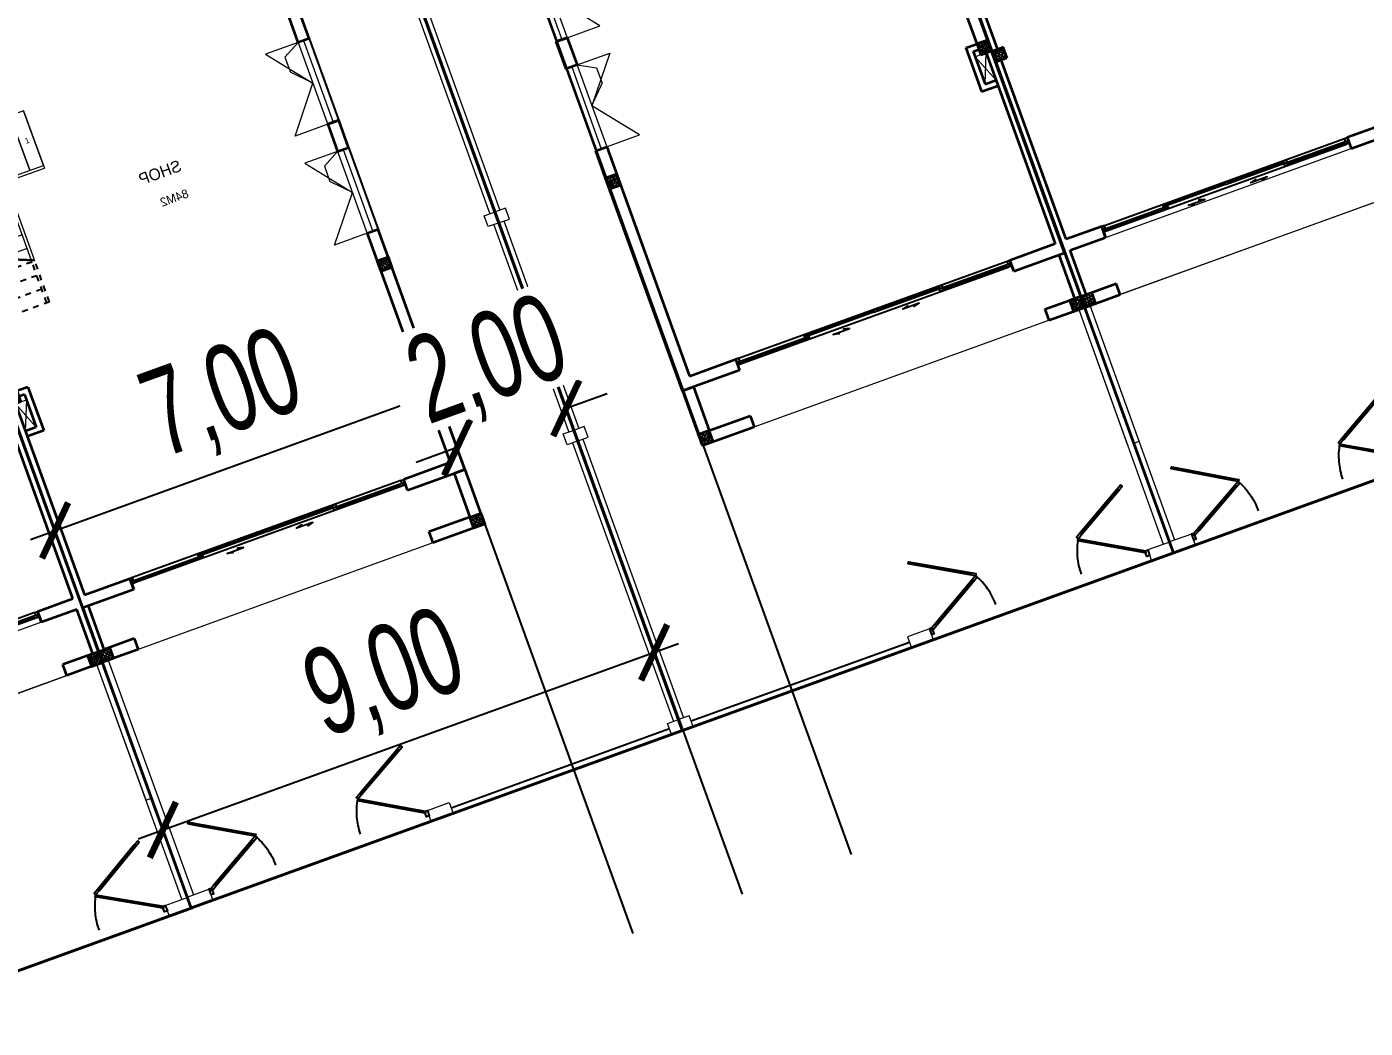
# Model space of a CAD drawing. Header units: metres. Extents: x 568336 to 569219, y 2065964 to 2066430.
# Drawn here: x 568589.62 to 568612.68, y 2066333.66 to 2066350.92 of the extents above; entities that cross this region are included whole.
import ezdxf

# ---------------------------------------------------------------- set-up
doc = ezdxf.new("R2010")
doc.units = ezdxf.units.M
for name, pattern in [('DASHDOT2', [0.5, 0.25, -0.125, 0, -0.125]), ('HIDDEN', [0.375, 0.25, -0.125]), ('HIDDEN2', [0.1875, 0.125, -0.0625])]:
    doc.linetypes.add(name, pattern=pattern)
doc.layers.get('0').update_dxf_attribs({"linetype": 'CONTINUOUS'})
doc.layers.get('DEFPOINTS').update_dxf_attribs({"linetype": 'CONTINUOUS'})
for name, color, linetype, lineweight in [('-DOOR', 137, 'CONTINUOUS', 9), ('-HATCH', 8, 'CONTINUOUS', 5), ('-HIDE', 3, 'HIDDEN', 13), ('-LINE1', 7, 'CONTINUOUS', 18), ('-LINE2', 252, 'CONTINUOUS', 9), ('-STEEL1', 1, 'CONTINUOUS', 35), ('-TEXT', 7, 'CONTINUOUS', 15), ('-WALL', 4, 'CONTINUOUS', 35), ('EC-Thiet bi', 8, 'CONTINUOUS', 25), ('TEXT25', 2, 'CONTINUOUS', 13)]:
    doc.layers.add(name, color=color, linetype=linetype, lineweight=lineweight)
for name, color, linetype in [('1-NETMANH', 8, 'CONTINUOUS'), ('LoLK', 6, 'CONTINUOUS'), ('TIMDUONG', 1, 'CONTINUOUS')]:
    doc.layers.add(name, color=color, linetype=linetype)
doc.styles.add('KTHUOC', font='', dxfattribs={"width": 0.8})
doc.styles.add('SVN_AVO_thuong', font='')
doc.styles.add('T1', font='', dxfattribs={"height": 200})
doc.styles.add('vnavanth', font='', dxfattribs={"width": 0.8})
doc.styles.get('KTHUOC').set_extended_font_data('.VnArial NarrowH')
doc.styles.get('SVN_AVO_thuong').set_extended_font_data('SVN-Avo')
doc.styles.get('T1').set_extended_font_data('VNgeometric Light')
doc.styles.get('vnavanth').set_extended_font_data('.VnAvantH')
doc.dimstyles.new('tien', dxfattribs={"dimscale": 0, "dimtxt": 1.5, "dimasz": 0.75, "dimexe": 0.45, "dimexo": 0, "dimgap": 0.25, "dimtad": 1, "dimzin": 1, "dimtxsty": 'KTHUOC', "dimblk1": 'ARCHTICK', "dimblk2": 'ARCHTICK', "dimsah": 1, "dimcen": 1, "dimdle": 0.45, "dimclrd": 37, "dimclre": 37, "dimclrt": 7, "dimaunit": 1, "dimadec": 0, "dimazin": 0, "dimtfac": 1, "dimtix": 1, "dimtofl": 0, "dimtmove": 2, "dimatfit": 3, "dimldrblk": 'ARCHTICK', "dimfxl": 1, "dimtfill": 1, "dimtolj": 1, "dimtzin": 1, "dimarcsym": 0})

# ---------------------------------------------------------------- blocks, each defined once
blk = doc.blocks.new('A$Cf949713d')
at = {"layer": '-LINE1'}
for p, q in [((1754, 3250), (4, 3250)), ((1004, 2250), (427, 3250)), ((1004, 3250), (1004, 2250)), ((1254, 2250), (1254, 3250)), ((1254, 3250), (1254, 2250)), ((1504, 2250), (1504, 3250)), ((1504, 3250), (1504, 2250)), ((1754, 2250), (1754, 3250)), ((1754, 3250), (1754, 2200)), ((1004, 2250), (4, 2827)), ((1004, 780), (1004, 2250)), ((1004, 2250), (1754, 2250)), ((1054, 2200), (1054, 759)), ((1054, 2200), (1754, 2200))]:
    blk.add_line(p, q, dxfattribs=at)
at = {"layer": '-LINE1', "lineweight": 18}
for p, q in [((4, 3250), (4, 1250)), ((1004, 2250), (4, 2250)), ((1004, 2000), (4, 2000)), ((1004, 1750), (4, 1750)), ((1004, 1500), (4, 1500)), ((1004, 1250), (4, 1250)), ((1004, 1000), (439, 1000))]:
    blk.add_line(p, q, dxfattribs=at)
at = {"layer": '-WALL'}
for p, q in [((426, 1032), (0, 1235)), ((505, 1160), (503, 839)), ((570, 962), (505, 1160)), ((503, 839), (426, 1032)), ((1054, 759), (570, 962))]:
    blk.add_line(p, q, dxfattribs=at)
at = {"layer": '1-NETMANH', "linetype": 'DASHDOT2'}
for p, q in [((4, 1233), (4, 0)), ((439, 1000), (4, 1000)), ((1004, 750), (4, 750)), ((1004, 0), (1004, 780)), ((1054, 0), (1054, 759)), ((1004, 500), (4, 500)), ((1004, 250), (4, 250)), ((1054, 0), (4, 0))]:
    blk.add_line(p, q, dxfattribs=at)
blk.add_lwpolyline([(1331, 2750), (496, 2750), (502, 1250), (502, 1250), (1004, 1500), (1004, 1500)], dxfattribs=at)
at = {"layer": '-TEXT', "color": 2, "style": 'vnavanth'}
for s, p in [('2', (1351, 2698)), ('1', (1600, 2698))]:
    blk.add_text(s, height=100, dxfattribs=at).set_placement(p)
blk = doc.blocks.new('*U43')
at = {"color": 8, "ltscale": 100}
for p, q in [((50, 100), (4969, 100)), ((50, 0), (4969, 0))]:
    blk.add_line(p, q, dxfattribs=at)
at = {"ltscale": 100}
for p, q in [((105, 45), (1245, 45)), ((1245, 10), (105, 10)), ((1315, 90), (2440, 90)), ((2440, 55), (1315, 55)), ((3704, 90), (2580, 90)), ((2580, 55), (3704, 55)), ((4914, 45), (3774, 45)), ((3774, 10), (4914, 10))]:
    blk.add_line(p, q, dxfattribs=at)
for points in [[(50, 100), (0, 100), (0, 0), (50, 0), (50, 10), (35, 10), (35, 45), (50, 45)], [(5019, 0), (4969, 0), (4969, 10), (4984, 10), (4984, 45), (4969, 45), (4969, 100), (5019, 100)]]:
    blk.add_lwpolyline(points, close=True)
for points in [[(105, 32), (95, 32), (95, 22), (105, 22), (105, 10), (35, 10), (35, 45), (105, 45)], [(1245, 90), (1315, 90), (1315, 77), (1305, 77), (1305, 67), (1315, 67), (1315, 55), (1245, 55)], [(1315, 10), (1245, 10), (1245, 22), (1255, 22), (1255, 32), (1245, 32), (1245, 45), (1315, 45)], [(2440, 67), (2450, 67), (2450, 77), (2440, 77), (2440, 90), (2510, 90), (2510, 55), (2440, 55)], [(2580, 67), (2570, 67), (2570, 77), (2580, 77), (2580, 90), (2510, 90), (2510, 55), (2580, 55)], [(3774, 90), (3704, 90), (3704, 77), (3714, 77), (3714, 67), (3704, 67), (3704, 55), (3774, 55)], [(3704, 10), (3774, 10), (3774, 22), (3764, 22), (3764, 32), (3774, 32), (3774, 45), (3704, 45)], [(4914, 32), (4924, 32), (4924, 22), (4914, 22), (4914, 10), (4984, 10), (4984, 45), (4914, 45)]]:
    blk.add_lwpolyline(points, close=True, dxfattribs=at)
at = {"color": 8, "ltscale": 100}
for points in [[(1255, 32), (1255, 22), (95, 22), (95, 32)], [(1305, 67), (1305, 77), (2450, 77), (2450, 67)], [(3714, 67), (3714, 77), (2570, 77), (2570, 67)], [(3764, 32), (3764, 22), (4924, 22), (4924, 32)]]:
    blk.add_lwpolyline(points, close=True, dxfattribs=at)
for points in [[(1822, -65), (1822, -90), (1722, -65), (2022, -65), (1922, -40), (1922, -65)], [(3197, -65), (3197, -90), (3297, -65), (2997, -65), (3097, -40), (3097, -65)]]:
    blk.add_lwpolyline(points)
blk = doc.blocks.new('18x35')
at = {"layer": '-HATCH'}
h = blk.add_hatch(dxfattribs=at)
h.set_pattern_fill('CHAU-01', color=256, scale=10, pattern_type=2)
h.set_pattern_definition([(50, (0, 0), (71.726018, -6.275213), [7.5, -82.5]), (355, (0, 0), (-13.875133, 75.219213), [6, -66]), (100.4514, (5.98, -0.52), (57.85094, 68.943954), [6.37402, -70.11421]), (46.1842, (0, 20), (106.724105, -16.5519), [11.25, -123.75]), (96.6356, (8.89, 18.62), (93.46627, 97.41179), [9.56103, -105.1713]), (351.1842, (0, 20), (93.4662, 97.41186), [9, -99]), (21, (10, 15), (59.690705, -40.26189), [7.5, -82.5]), (326, (10, 15), (24.331533, 72.515005), [6, -66]), (71.4514, (14.974, 11.645), (84.022263, 32.25305), [6.37402, -70.11421]), (37.5, (0, 0), (1.2159855, 33.2893854), [0, -65.2, 0, -67, 0, -66.25]), (7.5, (0, 0), (26.306954, 39.441171), [0, -38.2, 0, -63.7, 0, -25.25]), (327.5, (-22.3, 0), (53.3822436, -2.255487), [0, -25, 0, -78, 0, -103.5]), (317.5, (-32.3, 0), (58.318617, 10.010498), [0, -32.5, 0, -51.8, 0, -73.5]), (45, (0, 0), (-30.052038, 30.052038), []), (45, (0, 12.25), (-30.052038, 30.052038), [])])
h.paths.add_polyline_path([(96508, 47993), (96508, 47793), (96708, 47793), (96708, 47993)])
at = {"layer": '-STEEL1'}
blk.add_lwpolyline([(96508, 47793), (96708, 47793), (96708, 47993), (96508, 47993)], close=True, dxfattribs=at)
blk = doc.blocks.new('M3-T1.3')
at = {"layer": '-DOOR'}
for p, q in [((568598.333, 2066352.105), (568598.844, 2066350.694)), ((568599.014, 2066350.224), (568599.524, 2066348.813)), ((568602.16, 2066344.025), (568607.238, 2066345.861))]:
    blk.add_line(p, q, dxfattribs=at)
blk.add_lwpolyline([(568598.427, 2066352.139), (568599.618, 2066348.847), (568599.43, 2066348.779), (568598.239, 2066352.071)], dxfattribs=at)
at = {"layer": '-HIDE', "ltscale": 10}
for p, q in [((568605.968, 2066350.4), (568606.327, 2066349.997)), ((568606.139, 2066349.929), (568606.157, 2066350.468))]:
    blk.add_line(p, q, dxfattribs=at)
at = {"layer": '-LINE1'}
for p, q in [((568596.486, 2066351.331), (568597.779, 2066347.757)), ((568606.063, 2066350.434), (568605.968, 2066350.4)), ((568597.847, 2066347.569), (568599.139, 2066343.996)), ((568607.509, 2066347.023), (568607.415, 2066346.989)), ((568608.661, 2066343.86), (568607.509, 2066347.023)), ((568608.758, 2066343.569), (568607.509, 2066347.023)), ((568607.754, 2066346.048), (568609.212, 2066342.002)), ((568607.754, 2066346.048), (568608.596, 2066343.71)), ((568599.207, 2066343.808), (568600.943, 2066339.008)), ((568608.943, 2066341.905), (568608.977, 2066341.811)), ((568605.182, 2066340.541), (568605.216, 2066340.447))]:
    blk.add_line(p, q, dxfattribs=at)
for points in [[(568597.753, 2066347.535), (568597.941, 2066347.603), (568597.873, 2066347.791), (568597.685, 2066347.723)], [(568599.113, 2066343.774), (568599.301, 2066343.842), (568599.233, 2066344.03), (568599.045, 2066343.962)], [(568608.943, 2066341.905), (568609.011, 2066341.717), (568609.387, 2066341.853), (568609.319, 2066342.041)], [(568604.806, 2066340.405), (568604.874, 2066340.217), (568605.251, 2066340.353), (568605.182, 2066340.541)], [(568600.924, 2066338.789), (568601.113, 2066338.857), (568601.045, 2066339.045), (568600.856, 2066338.977)]]:
    blk.add_lwpolyline(points, close=True, dxfattribs=at)
at = {"layer": '-LINE2', "linetype": 'HIDDEN2', "ltscale": 10}
for p, q in [((568598.427, 2066352.139), (568598.991, 2066352.343)), ((568598.427, 2066352.139), (568598.764, 2066352.09)), ((568598.991, 2066352.343), (568598.682, 2066351.434)), ((568598.764, 2066352.09), (568598.859, 2066351.828)), ((568598.682, 2066351.434), (568598.859, 2066351.828)), ((568599.501, 2066350.932), (568598.682, 2066351.434)), ((568598.937, 2066350.728), (568599.501, 2066350.932)), ((568599.107, 2066350.258), (568599.671, 2066350.462)), ((568599.671, 2066350.462), (568599.362, 2066349.553)), ((568599.107, 2066350.258), (568599.444, 2066350.209)), ((568599.444, 2066350.209), (568599.539, 2066349.947)), ((568599.362, 2066349.553), (568599.539, 2066349.947)), ((568600.182, 2066349.052), (568599.362, 2066349.553)), ((568599.617, 2066348.848), (568600.182, 2066349.052))]:
    blk.add_line(p, q, dxfattribs=at)
at = {"layer": '-WALL'}
for p, q in [((568607.509, 2066347.023), (568604.652, 2066354.922)), ((568604.464, 2066354.854), (568605.995, 2066350.622)), ((568598.239, 2066352.071), (568598.001, 2066352.729)), ((568598.427, 2066352.139), (568598.189, 2066352.797)), ((568598.239, 2066352.071), (568598.427, 2066352.139)), ((568605.807, 2066350.553), (568606.089, 2066350.655)), ((568605.807, 2066350.553), (568606.078, 2066349.801)), ((568605.935, 2066350.493), (568606.029, 2066350.527)), ((568605.935, 2066350.493), (568606.138, 2066349.929)), ((568606.157, 2066350.468), (568607.347, 2066347.177)), ((568606.078, 2066349.801), (568606.36, 2066349.903)), ((568606.138, 2066349.929), (568606.326, 2066349.997)), ((568599.43, 2066348.779), (568599.618, 2066348.847)), ((568599.6, 2066348.309), (568599.43, 2066348.78)), ((568599.618, 2066348.847), (568601.047, 2066344.898)), ((568599.788, 2066348.377), (568599.6, 2066348.309)), ((568600.927, 2066344.642), (568599.6, 2066348.309)), ((568607.347, 2066347.177), (568606.566, 2066346.894)), ((568606.634, 2066346.706), (568606.566, 2066346.894)), ((568606.566, 2066346.894), (568606.634, 2066346.706)), ((568606.634, 2066346.706), (568607.509, 2066347.023)), ((568607.414, 2066346.988), (568607.509, 2066347.023)), ((568607.686, 2066346.236), (568607.414, 2066346.988)), ((568607.509, 2066347.023), (568607.85, 2066346.083)), ((568607.17, 2066346.05), (568607.686, 2066346.236)), ((568607.17, 2066346.05), (568607.238, 2066345.861)), ((568607.238, 2066345.861), (568607.85, 2066346.083)), ((568601.914, 2066344.999), (568600.927, 2066344.642)), ((568601.047, 2066344.898), (568601.846, 2066345.187)), ((568601.914, 2066344.999), (568601.846, 2066345.187)), ((568600.927, 2066344.642), (568601.115, 2066344.71)), ((568600.927, 2066344.642), (568601.267, 2066343.702)), ((568601.115, 2066344.71), (568601.387, 2066343.958)), ((568601.387, 2066343.958), (568602.092, 2066344.213)), ((568602.092, 2066344.213), (568602.16, 2066344.025)), ((568601.267, 2066343.702), (568602.16, 2066344.025))]:
    blk.add_line(p, q, dxfattribs=at)
at = {"layer": '-WALL', "color": 250}
for p, q in [((568598.938, 2066350.728), (568598.749, 2066350.66)), ((568599.108, 2066350.258), (568598.92, 2066350.19))]:
    blk.add_line(p, q, dxfattribs=at)
at = {"layer": '-WALL'}
blk.add_lwpolyline([(568598.749, 2066350.66), (568598.938, 2066350.728), (568599.108, 2066350.258), (568598.92, 2066350.19)], close=True, dxfattribs=at)
at = {"ltscale": 100}
for p, q in [((568608.412, 2066342.947), (568607.781, 2066342.197)), ((568607.808, 2066342.174), (568608.438, 2066342.924)), ((568608.801, 2066341.874), (568607.836, 2066342.046)), ((568607.842, 2066342.08), (568608.807, 2066341.909)), ((568605.878, 2066341.477), (568604.913, 2066341.646)), ((568604.919, 2066341.68), (568605.884, 2066341.512)), ((568605.913, 2066341.384), (568605.284, 2066340.632)), ((568605.311, 2066340.609), (568605.94, 2066341.361))]:
    blk.add_line(p, q, dxfattribs=at)
blk.add_line((568601.077, 2066338.954), (568604.84, 2066340.311))
at = {"color": 8, "ltscale": 100}
for points in [[(568607.784, 2066342.181), (568607.792, 2066342.174), (568608.435, 2066342.94), (568608.428, 2066342.946)], [(568607.828, 2066342.06), (568607.83, 2066342.07), (568608.814, 2066341.895), (568608.813, 2066341.885)], [(568605.892, 2066341.498), (568605.89, 2066341.488), (568604.905, 2066341.66), (568604.907, 2066341.67)], [(568605.936, 2066341.377), (568605.929, 2066341.383), (568605.287, 2066340.616), (568605.295, 2066340.61)]]:
    blk.add_lwpolyline(points, close=True, dxfattribs=at)
at = {"ltscale": 100}
for points in [[(568608.421, 2066342.939), (568608.428, 2066342.946), (568608.435, 2066342.94), (568608.429, 2066342.932), (568608.438, 2066342.924), (568608.503, 2066343.001), (568608.476, 2066343.023), (568608.412, 2066342.947)], [(568607.743, 2066342.098), (568607.808, 2066342.174), (568607.798, 2066342.182), (568607.792, 2066342.174), (568607.784, 2066342.181), (568607.79, 2066342.189), (568607.781, 2066342.197), (568607.716, 2066342.12)], [(568607.743, 2066342.098), (568607.842, 2066342.08), (568607.84, 2066342.068), (568607.83, 2066342.07), (568607.828, 2066342.06), (568607.838, 2066342.058), (568607.836, 2066342.046), (568607.737, 2066342.063)], [(568608.803, 2066341.887), (568608.813, 2066341.885), (568608.814, 2066341.895), (568608.804, 2066341.896), (568608.807, 2066341.909), (568608.905, 2066341.891), (568608.899, 2066341.857), (568608.801, 2066341.874)], [(568608.908, 2066341.855), (568608.917, 2066341.858), (568608.905, 2066341.891), (568608.943, 2066341.905), (568608.977, 2066341.811), (568608.93, 2066341.794)], [(568604.917, 2066341.668), (568604.907, 2066341.67), (568604.905, 2066341.66), (568604.915, 2066341.658), (568604.913, 2066341.646), (568604.814, 2066341.663), (568604.82, 2066341.698), (568604.919, 2066341.68)], [(568605.977, 2066341.46), (568605.878, 2066341.477), (568605.88, 2066341.49), (568605.89, 2066341.488), (568605.892, 2066341.498), (568605.882, 2066341.5), (568605.884, 2066341.512), (568605.983, 2066341.495)], [(568605.977, 2066341.46), (568605.913, 2066341.384), (568605.922, 2066341.376), (568605.929, 2066341.383), (568605.936, 2066341.377), (568605.93, 2066341.369), (568605.94, 2066341.361), (568606.004, 2066341.438)], [(568605.301, 2066340.617), (568605.295, 2066340.61), (568605.287, 2066340.616), (568605.294, 2066340.624), (568605.284, 2066340.632), (568605.22, 2066340.555), (568605.247, 2066340.533), (568605.311, 2066340.609)], [(568605.241, 2066340.526), (568605.232, 2066340.522), (568605.22, 2066340.555), (568605.182, 2066340.541), (568605.217, 2066340.447), (568605.264, 2066340.465)]]:
    blk.add_lwpolyline(points, close=True, dxfattribs=at)
at = {"color": 8, "linetype": 'HIDDEN', "ltscale": 10}
for centre, start, end in [((568608.905, 2066341.891), 169.9332, 199.9332), ((568605.22, 2066340.555), 20.1015, 50.1015)]:
    blk.add_arc(centre, 1.18, start, end, dxfattribs=at)
blk.add_arc((568605.592, 2066341), 0.58, 230.1015, 233.5611)
at = {"layer": 'TIMDUONG', "color": 1, "linetype": 'HIDDEN', "ltscale": 10, "const_width": 0.05}
blk.add_lwpolyline([(568593.605, 2066359.005), (568602.067, 2066362.069), (568609.387, 2066341.853), (568600.924, 2066338.789)], close=True, dxfattribs=at)
at = {"layer": '-STEEL1', "xscale": 0.001, "yscale": 0.001, "zscale": 0.001, "rotation": 19.86583686017399}
for p in [(568531.539, 2066272.69), (568525.144, 2066270.377), (568533.138, 2066268.27), (568526.743, 2066265.957)]:
    blk.add_blockref('18x35', p, dxfattribs=at)
at = {"layer": '-WALL', "color": 1, "xscale": -0.0009999999999999998, "yscale": 0.001, "zscale": 0.001, "rotation": 19.88448631198808}
blk.add_blockref('A$Cf949713d', (568605.573, 2066351.799), dxfattribs=at)
at = {"layer": 'EC-Thiet bi', "xscale": 0.001, "yscale": 0.001, "zscale": 0.001, "rotation": 19.88448631198805}
blk.add_blockref('*U43', (568601.88, 2066345.093), dxfattribs=at)
at = {"layer": 'TEXT25'}
for s, height, style, p in [('SHOP', 0.2, 'SVN_AVO_thuong', (568601.37, 2066351.716)), ('84M2', 0.15, 'T1', (568601.571, 2066351.289))]:
    blk.add_text(s, height=height, rotation=19.8845, dxfattribs=dict(at, style=style)).set_placement(p)
blk = doc.blocks.new('*U128')
at = {"color": 8, "ltscale": 100}
for p, q in [((50, 100), (4450, 100)), ((50, 0), (4450, 0))]:
    blk.add_line(p, q, dxfattribs=at)
at = {"ltscale": 100}
for p, q in [((105, 45), (1115, 45)), ((1115, 10), (105, 10)), ((1185, 90), (2180, 90)), ((2180, 55), (1185, 55)), ((3315, 90), (2320, 90)), ((2320, 55), (3315, 55)), ((4395, 45), (3385, 45)), ((3385, 10), (4395, 10))]:
    blk.add_line(p, q, dxfattribs=at)
for points in [[(50, 100), (0, 100), (0, 0), (50, 0), (50, 10), (35, 10), (35, 45), (50, 45)], [(4500, 0), (4450, 0), (4450, 10), (4465, 10), (4465, 45), (4450, 45), (4450, 100), (4500, 100)]]:
    blk.add_lwpolyline(points, close=True)
for points in [[(105, 32), (95, 32), (95, 22), (105, 22), (105, 10), (35, 10), (35, 45), (105, 45)], [(1115, 90), (1185, 90), (1185, 77), (1175, 77), (1175, 67), (1185, 67), (1185, 55), (1115, 55)], [(1185, 10), (1115, 10), (1115, 22), (1125, 22), (1125, 32), (1115, 32), (1115, 45), (1185, 45)], [(2180, 67), (2190, 67), (2190, 77), (2180, 77), (2180, 90), (2250, 90), (2250, 55), (2180, 55)], [(2320, 67), (2310, 67), (2310, 77), (2320, 77), (2320, 90), (2250, 90), (2250, 55), (2320, 55)], [(3385, 90), (3315, 90), (3315, 77), (3325, 77), (3325, 67), (3315, 67), (3315, 55), (3385, 55)], [(3315, 10), (3385, 10), (3385, 22), (3375, 22), (3375, 32), (3385, 32), (3385, 45), (3315, 45)], [(4395, 32), (4405, 32), (4405, 22), (4395, 22), (4395, 10), (4465, 10), (4465, 45), (4395, 45)]]:
    blk.add_lwpolyline(points, close=True, dxfattribs=at)
at = {"color": 8, "ltscale": 100}
for points in [[(1125, 32), (1125, 22), (95, 22), (95, 32)], [(1175, 67), (1175, 77), (2190, 77), (2190, 67)], [(3325, 67), (3325, 77), (2310, 77), (2310, 67)], [(3375, 32), (3375, 22), (4405, 22), (4405, 32)]]:
    blk.add_lwpolyline(points, close=True, dxfattribs=at)
for points in [[(1628, -65), (1628, -90), (1528, -65), (1828, -65), (1728, -40), (1728, -65)], [(2872, -65), (2872, -90), (2972, -65), (2672, -65), (2772, -40), (2772, -65)]]:
    blk.add_lwpolyline(points)
blk = doc.blocks.new('M2-T1.4')
at = {"layer": '-DOOR'}
for p, q in [((568589.839, 2066340.75), (568585.608, 2066339.22)), ((568585.292, 2066337.923), (568590.311, 2066339.738))]:
    blk.add_line(p, q, dxfattribs=at)
for points in [[(568585.821, 2066354.066), (568578.298, 2066351.345), (568582.746, 2066339.046), (568585.249, 2066337.908), (568590.922, 2066339.96), (568585.822, 2066354.066)], [(568585.574, 2066339.314), (568589.805, 2066340.844), (568589.873, 2066340.656), (568585.642, 2066339.126)]]:
    blk.add_lwpolyline(points, dxfattribs=at)
at = {"layer": '-LINE1'}
for points in [[(568591.675, 2066337.588), (568590.829, 2066339.927), (568590.923, 2066339.961), (568591.769, 2066337.622), (568591.675, 2066337.588)], [(568592.292, 2066335.883), (568590.83, 2066339.926), (568590.924, 2066339.96), (568592.383, 2066335.916)]]:
    blk.add_lwpolyline(points, dxfattribs=at)
blk.add_lwpolyline([(568592.383, 2066335.916), (568592.453, 2066335.729), (568592.078, 2066335.589), (568592.008, 2066335.777)], close=True, dxfattribs=at)
at = {"layer": '-WALL'}
for p, q in [((568589.23, 2066344.346), (568588.391, 2066346.664)), ((568588.486, 2066346.698), (568590.477, 2066341.193)), ((568590.416, 2066341.065), (568589.298, 2066344.158)), ((568589.805, 2066340.844), (568590.416, 2066341.065)), ((568590.476, 2066341.193), (568590.922, 2066339.96)), ((568589.873, 2066340.656), (568589.805, 2066340.844)), ((568589.805, 2066340.844), (568589.873, 2066340.656)), ((568589.873, 2066340.656), (568589.805, 2066340.844)), ((568590.484, 2066340.877), (568589.873, 2066340.656)), ((568590.76, 2066340.114), (568590.484, 2066340.877)), ((568590.76, 2066340.114), (568590.243, 2066339.927)), ((568590.311, 2066339.739), (568590.243, 2066339.927)), ((568590.922, 2066339.96), (568590.311, 2066339.739)), ((568583.94, 2066338.723), (568585.574, 2066339.314)), ((568585.574, 2066339.314), (568585.642, 2066339.126)), ((568585.642, 2066339.126), (568584.201, 2066338.605))]:
    blk.add_line(p, q, dxfattribs=at)
at = {"ltscale": 100}
for p, q in [((568591.468, 2066336.814), (568590.844, 2066336.059)), ((568590.871, 2066336.036), (568591.495, 2066336.792)), ((568591.866, 2066335.745), (568590.9, 2066335.908)), ((568590.906, 2066335.943), (568591.872, 2066335.779)), ((568588.948, 2066335.354), (568587.983, 2066335.526)), ((568587.989, 2066335.561), (568588.954, 2066335.389)), ((568588.982, 2066335.26), (568588.351, 2066334.511)), ((568588.377, 2066334.488), (568589.009, 2066335.238))]:
    blk.add_line(p, q, dxfattribs=at)
at = {"color": 8, "ltscale": 100}
for points in [[(568590.847, 2066336.043), (568590.855, 2066336.037), (568591.492, 2066336.807), (568591.484, 2066336.814)], [(568590.892, 2066335.922), (568590.894, 2066335.932), (568591.88, 2066335.765), (568591.878, 2066335.756)], [(568588.962, 2066335.375), (568588.96, 2066335.365), (568587.976, 2066335.54), (568587.977, 2066335.55)], [(568589.006, 2066335.253), (568588.998, 2066335.26), (568588.354, 2066334.495), (568588.361, 2066334.488)]]:
    blk.add_lwpolyline(points, close=True, dxfattribs=at)
at = {"ltscale": 100}
for points in [[(568591.478, 2066336.806), (568591.484, 2066336.814), (568591.492, 2066336.807), (568591.486, 2066336.8), (568591.495, 2066336.792), (568591.559, 2066336.869), (568591.532, 2066336.891), (568591.468, 2066336.814)], [(568590.807, 2066335.959), (568590.871, 2066336.036), (568590.861, 2066336.044), (568590.855, 2066336.037), (568590.847, 2066336.043), (568590.854, 2066336.051), (568590.844, 2066336.059), (568590.78, 2066335.982)], [(568590.807, 2066335.959), (568590.906, 2066335.943), (568590.904, 2066335.93), (568590.894, 2066335.932), (568590.892, 2066335.922), (568590.902, 2066335.921), (568590.9, 2066335.908), (568590.801, 2066335.925)], [(568591.868, 2066335.757), (568591.878, 2066335.756), (568591.88, 2066335.765), (568591.87, 2066335.767), (568591.872, 2066335.779), (568591.971, 2066335.763), (568591.965, 2066335.728), (568591.866, 2066335.745)], [(568591.973, 2066335.726), (568591.983, 2066335.73), (568591.971, 2066335.763), (568592.008, 2066335.777), (568592.043, 2066335.683), (568591.996, 2066335.666)], [(568589.046, 2066335.337), (568588.948, 2066335.354), (568588.95, 2066335.366), (568588.96, 2066335.365), (568588.962, 2066335.375), (568588.952, 2066335.376), (568588.954, 2066335.389), (568589.053, 2066335.371)], [(568589.046, 2066335.337), (568588.982, 2066335.26), (568588.992, 2066335.252), (568588.998, 2066335.26), (568589.006, 2066335.253), (568588.999, 2066335.246), (568589.009, 2066335.238), (568589.073, 2066335.314)]]:
    blk.add_lwpolyline(points, close=True, dxfattribs=at)
at = {"color": 8, "linetype": 'HIDDEN', "ltscale": 10}
for centre, start, end in [((568591.971, 2066335.763), 170.409, 200.409), ((568588.286, 2066334.434), 19.8853, 49.8853)]:
    blk.add_arc(centre, 1.18, start, end, dxfattribs=at)
blk.add_arc((568591.399, 2066335.859), 0.58, 346.9494, 350.409)
at = {"layer": 'TIMDUONG', "color": 1, "linetype": 'HIDDEN', "ltscale": 10, "const_width": 0.05}
blk.add_lwpolyline([(568585.141, 2066355.947), (568574.797, 2066352.207), (568580.408, 2066336.689), (568586.811, 2066333.688), (568592.453, 2066335.729)], close=True, dxfattribs=at)
at = {"layer": '-STEEL1', "xscale": 0.001, "yscale": 0.001, "zscale": 0.001, "rotation": 19.86583686017399}
for p in [(568514.682, 2066266.375), (568516.212, 2066262.148)]:
    blk.add_blockref('18x35', p, dxfattribs=at)
at = {"layer": 'EC-Thiet bi', "xscale": -0.001, "yscale": 0.001, "zscale": 0.001, "rotation": 19.8822731531028}
blk.add_blockref('*U128', (568589.839, 2066340.75), dxfattribs=at)
blk = doc.blocks.new('_ArchTick')
at = {"color": 0, "linetype": 'ByBlock', "const_width": 0.15}
blk.add_lwpolyline([(-0.5, -0.5), (0.5, 0.5)], dxfattribs=at)
blk = doc.blocks.new('*D192')
at = {"color": 37, "lineweight": -2, "transparency": 16777216}
for p, q in [((568619.379, 2066351.805), (568597.728, 2066412.115)), ((568593.371, 2066410.073), (568598.303, 2066411.844)), ((568614.719, 2066350.61), (568619.651, 2066352.381))]:
    blk.add_line(p, q, dxfattribs=at)
at = {"layer": 'DEFPOINTS', "color": 0, "transparency": 16777216}
for p in [(568597.88, 2066411.692), (568593.371, 2066410.073), (568614.719, 2066350.61)]:
    blk.add_point(p, dxfattribs=at)
at = {"color": 37, "lineweight": -2, "transparency": 16777216, "xscale": 0.75, "yscale": 0.75, "zscale": 0.75}
for p, rotation in [((568597.88, 2066411.692), 109.7483074395809), ((568619.227, 2066352.229), 289.7483074395809)]:
    blk.add_blockref('_ArchTick', p, dxfattribs=dict(at, rotation=rotation))
at = {"color": 7, "transparency": 16777216, "insert": (568609.637, 2066382.349), "char_height": 1.5, "attachment_point": 5, "rotation": 289.7483, "style": 'KTHUOC', "bg_fill": 3, "box_fill_scale": 1.1, "bg_fill_color": 256, "bg_fill_true_color": 13158600, "bg_fill_transparency": 0}
blk.add_mtext('\\A1;63,18 ', dxfattribs=at)
blk = doc.blocks.new('*D201')
at = {"color": 37, "lineweight": -2, "transparency": 16777216}
for p, q in [((568600.923, 2066338.772), (568600.277, 2066340.559)), ((568591.541, 2066336.925), (568600.853, 2066340.289)), ((568592.457, 2066335.714), (568591.812, 2066337.501))]:
    blk.add_line(p, q, dxfattribs=at)
at = {"layer": 'DEFPOINTS', "color": 0, "transparency": 16777216}
for p in [(568600.43, 2066340.136), (568600.923, 2066338.772), (568592.457, 2066335.714)]:
    blk.add_point(p, dxfattribs=at)
at = {"color": 37, "lineweight": -2, "transparency": 16777216, "xscale": 0.75, "yscale": 0.75, "zscale": 0.75}
for p, rotation in [((568600.43, 2066340.136), 19.86159184777248), ((568591.964, 2066337.078), 199.8615918477724)]:
    blk.add_blockref('_ArchTick', p, dxfattribs=dict(at, rotation=rotation))
at = {"color": 7, "transparency": 16777216, "insert": (568595.806, 2066339.69), "char_height": 1.5, "attachment_point": 5, "rotation": 19.8616, "style": 'KTHUOC', "bg_fill": 3, "box_fill_scale": 1.1, "bg_fill_color": 256, "bg_fill_true_color": 13158600, "bg_fill_transparency": 0}
blk.add_mtext('\\A1;9,00 ', dxfattribs=at)
blk = doc.blocks.new('*D202')
at = {"color": 37, "lineweight": -2, "transparency": 16777216}
for p, q in [((568597.512, 2066342.343), (568596.536, 2066345.041)), ((568589.684, 2066342.084), (568597.113, 2066344.771)), ((568590.93, 2066339.962), (568589.954, 2066342.661))]:
    blk.add_line(p, q, dxfattribs=at)
at = {"layer": 'DEFPOINTS', "color": 0, "transparency": 16777216}
for p in [(568596.689, 2066344.618), (568597.512, 2066342.343), (568590.93, 2066339.962)]:
    blk.add_point(p, dxfattribs=at)
at = {"color": 37, "lineweight": -2, "transparency": 16777216, "xscale": 0.75, "yscale": 0.75, "zscale": 0.75}
for p, rotation in [((568596.689, 2066344.618), 19.88085985129263), ((568590.107, 2066342.238), 199.8808598512927)]:
    blk.add_blockref('_ArchTick', p, dxfattribs=dict(at, rotation=rotation))
at = {"color": 7, "transparency": 16777216, "insert": (568593.007, 2066344.51), "char_height": 1.5, "attachment_point": 5, "rotation": 19.8809, "style": 'KTHUOC', "bg_fill": 3, "box_fill_scale": 1.1, "bg_fill_color": 256, "bg_fill_true_color": 13158600, "bg_fill_transparency": 0}
blk.add_mtext('\\A1;7,00 ', dxfattribs=at)
blk = doc.blocks.new('*D203')
at = {"color": 37, "lineweight": -2, "transparency": 16777216}
for p, q in [((568598.721, 2066344.885), (568599.069, 2066343.922)), ((568598.916, 2066344.345), (568599.621, 2066344.6)), ((568596.84, 2066344.205), (568597.188, 2066343.242)), ((568597.035, 2066343.665), (568596.33, 2066343.41))]:
    blk.add_line(p, q, dxfattribs=at)
at = {"layer": 'DEFPOINTS', "color": 0, "transparency": 16777216}
blk.add_point((568597.035, 2066343.665), dxfattribs=at)
at = {"color": 37, "lineweight": -2, "transparency": 16777216, "xscale": 0.75, "yscale": 0.75, "zscale": 0.75}
for p, rotation in [((568598.916, 2066344.345), 199.8842788463895), ((568597.035, 2066343.665), 19.88427884638947)]:
    blk.add_blockref('_ArchTick', p, dxfattribs=dict(at, rotation=rotation))
at = {"color": 7, "transparency": 16777216, "insert": (568597.584, 2066345.088), "char_height": 1.5, "attachment_point": 5, "rotation": 19.8843, "style": 'KTHUOC', "bg_fill": 3, "box_fill_scale": 1.1, "bg_fill_color": 256, "bg_fill_true_color": 13158600, "bg_fill_transparency": 0}
blk.add_mtext('\\A1;2,00 ', dxfattribs=at)
at = {"layer": 'DEFPOINTS', "color": 0, "transparency": 16777216}
for p in [(568598.721, 2066344.885), (568596.84, 2066344.205)]:
    blk.add_point(p, dxfattribs=at)

msp = doc.modelspace()

# ---------------------------------------------------------------- block references
at = {"layer": 'LoLK', "xscale": -1}
for name, p, rotation in [('M2-T1.4', (2327386.936, 841702.219), 39.76516682342363), ('M3-T1.3', (2327390.775, 841707.73), 39.76534617251417)]:
    msp.add_blockref(name, p, dxfattribs=dict(at, rotation=rotation))
at = {"layer": 'LoLK', "rotation": 359.9802341694423}
msp.add_blockref('M3-T1.3', (-712.818, 196.279), dxfattribs=at)
at = {"layer": 'LoLK'}
msp.add_blockref('M2-T1.4', (-0.001, 0), dxfattribs=at)

# ---------------------------------------------------------------- next in the draw order: dimensions: what is measured, and where the dimension line sits
for p1, p2, distance, picture, middle in [((568614.719, 2066350.61), (568593.371, 2066410.073), -4.79, '*D192', (568609.637, 2066382.349)), ((568592.457, 2066335.714), (568600.923, 2066338.772), 1.451, '*D201', (568595.806, 2066339.69))]:
    dim = msp.add_aligned_dim(p1=p1, p2=p2, distance=distance, dimstyle='tien', override={"dimscale": 1, "dimpost": ' '})
    dim.commit()
    dim.dimension.update_dxf_attribs({"geometry": picture, "text_midpoint": middle})

# ---------------------------------------------------------------- next in the draw order: dimensions: what is measured, and where the dimension line sits
dim = msp.add_aligned_dim(p1=(568590.93, 2066339.962), p2=(568597.512, 2066342.343), distance=2.419, dimstyle='tien', override={"dimscale": 1, "dimpost": ' '})
dim.commit()
dim.dimension.update_dxf_attribs({"geometry": '*D202', "text_midpoint": (568593.007, 2066344.51)})

# ---------------------------------------------------------------- next in the draw order: linework, layer by layer
for p, q in [((568595.492, 2066359.691), (568603.825, 2066336.652)), ((568593.612, 2066359.011), (568601.945, 2066335.971)), ((568591.731, 2066358.331), (568600.064, 2066335.291))]:
    msp.add_line(p, q)

# ---------------------------------------------------------------- next in the draw order: dimensions: what is measured, and where the dimension line sits
dim = msp.add_aligned_dim(p1=(568598.721, 2066344.885), p2=(568596.84, 2066344.205), distance=0.574, dimstyle='tien', override={"dimscale": 1, "dimpost": ' '})
dim.commit()
dim.dimension.update_dxf_attribs({"geometry": '*D203', "text_midpoint": (568597.584, 2066345.088)})

doc.saveas('drawing.dxf')
